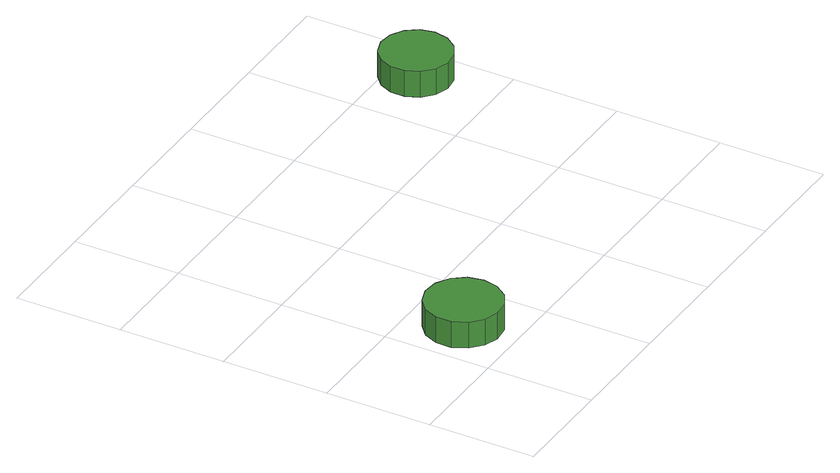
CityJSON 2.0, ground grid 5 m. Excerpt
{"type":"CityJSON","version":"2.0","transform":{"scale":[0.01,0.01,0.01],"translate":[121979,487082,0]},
"CityObjects":{
"tree1":{"type":"SolitaryVegetationObject","attributes":{"function":"something"},"geometry":[{"type":"MultiSurface","lod":"1","boundaries":[[[0,1,2,3,4,5,6,7,8,9,10,11,12,13,14]],[[15,16,17,18,19,20,21,22,23,24,25,26,27,28,29]],[[0,29,28,1]],[[1,28,27,2]],[[2,27,26,3]],[[3,26,25,4]],[[4,25,24,5]],[[5,24,23,6]],[[6,23,22,7]],[[7,22,21,8]],[[8,21,20,9]],[[9,20,19,10]],[[10,19,18,11]],[[11,18,17,12]],[[12,17,16,13]],[[13,16,15,14]],[[14,15,29,0]]]}]},
"tree2":{"type":"SolitaryVegetationObject","attributes":{"function":"something"},"geometry":[{"type":"MultiSurface","lod":"1","boundaries":[[[30,31,32,33,34,35,36,37,38,39,40,41,42,43,44]],[[45,46,47,48,49,50,51,52,53,54,55,56,57,58,59]],[[30,59,58,31]],[[31,58,57,32]],[[32,57,56,33]],[[33,56,55,34]],[[34,55,54,35]],[[35,54,53,36]],[[36,53,52,37]],[[37,52,51,38]],[[38,51,50,39]],[[39,50,49,40]],[[40,49,48,41]],[[41,48,47,42]],[[42,47,46,43]],[[43,46,45,44]],[[44,45,59,30]]]}]}
},
"vertices":[
[417,254,144],[402,326,144],[359,385,144],[295,422,144],[222,430,144],[153,407,144],[98,358,144],[68,291,144],[68,218,144],[98,151,144],[153,102,144],[222,79,144],[295,87,144],[359,123,144],[402,183,144],[402,183,15],[359,123,15],[295,87,15],[222,79,15],[153,102,15],[98,151,15],[68,218,15],[68,291,15],[98,358,15],[153,407,15],[222,430,15],[295,422,15],[359,385,15],[402,326,15],[417,254,15],
[1978,1368,151],[1964,1434,151],[1924,1489,151],[1865,1523,151],[1798,1530,151],[1733,1509,151],[1682,1464,151],[1655,1402,151],[1655,1334,151],[1682,1271,151],[1733,1226,151],[1798,1205,151],[1865,1212,151],[1924,1246,151],[1964,1301,151],[1964,1301,22],[1924,1246,22],[1865,1212,22],[1798,1205,22],[1733,1226,22],[1682,1271,22],[1655,1334,22],[1655,1402,22],[1682,1464,22],[1733,1509,22],[1798,1530,22],[1865,1523,22],[1924,1489,22],[1964,1434,22],[1978,1368,22]
]}
